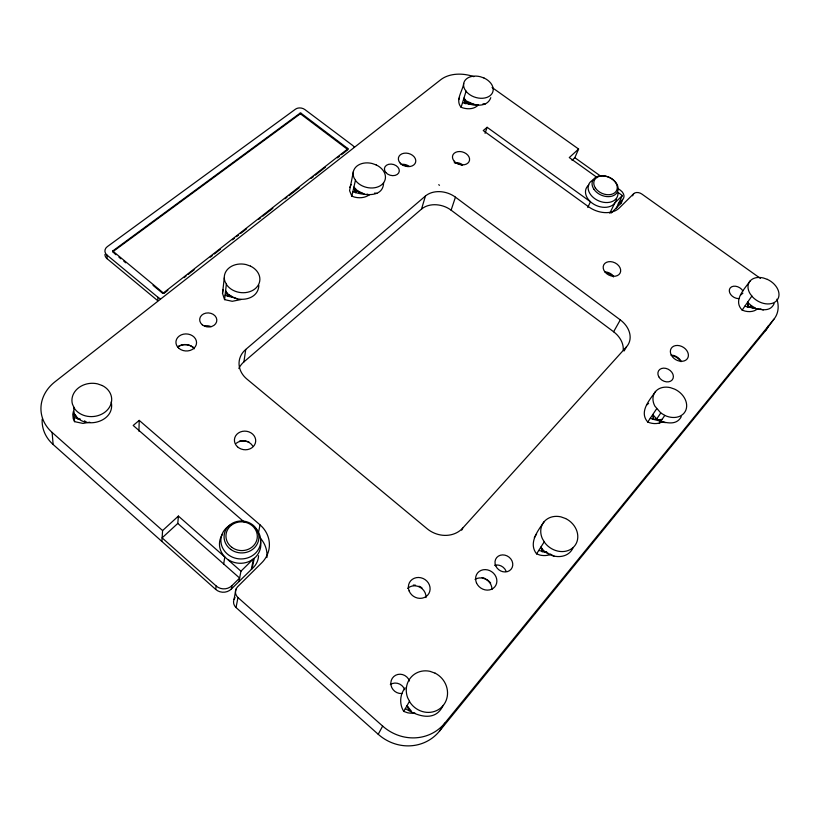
<?xml version="1.0" encoding="UTF-8"?>
<svg xmlns="http://www.w3.org/2000/svg" width="820" height="820" viewBox="0 0 820 820"><rect width="100%" height="100%" fill="white"/><g stroke="black" fill="none" stroke-linecap="round" stroke-linejoin="round"><path stroke-width="1.23" d="M463.689 83.445C462.716 91.02 454.936 100.122 461.096 107.266C466.703 109.542 474.401 109.634 478.572 104.632M138.928 431.207L139.215 420.383L260.053 524.892A29.315 26.937 3.4 0 1 261.672 562.868L237.636 586.71A8.149 7.657 1.7 0 0 237.974 597.554L236.037 607.538L378.215 734.279A44.444 41.892 49.5 0 0 439.448 731.184L765.429 330.767L773.926 319.205A35.444 25.533 30.7 0 0 776.919 299.167M653.519 415.525L657.742 419.912L660.889 421.131L664.805 415.412A17.927 13.909 32.5 0 0 685.92 409.959A17.927 13.909 32.5 0 0 674.747 389.182L670.442 387.665A17.927 13.909 32.5 0 0 654.842 406.074L660.787 412.952L656.892 418.692L653.376 419.389L653.519 415.525L652.812 414.5L653.376 419.389C662.263 421.275 675.536 427.62 681.307 416.621M354.117 147.036A6.765 5.002 13.3 0 0 352.508 145.325L304.927 109.603A6.703 4.869 11.3 0 0 295.559 109.121L107.287 246.666A7.646 5.955 1.4 0 0 107.01 255.092L157.911 297.26L157.758 300.714L107.051 258.659A7.616 5.945 1.3 0 1 104.96 254.384M162.832 292.555L163.908 292.576L348.029 148.707L301.002 113.221L300.079 113.17L112.719 251.002L162.832 292.555L162.79 293.427L153.043 285.37M163.908 292.576L163.857 293.447L167.895 290.29M383.606 182.87C383.094 198.512 362.932 195.252 352.846 191.644M161.888 541.436L162.585 530.571L178.391 516.077L240.947 571.181L238.979 581.472M353.41 171.462L349.576 190.66L351.821 196.144L354.691 197.148A16.103 12.156 13.9 0 0 369.717 194.483M177.786 523.427L239.635 578.079L231.998 585.613A11.131 10.373 -1 0 1 216.213 586.023L162.114 537.858L177.786 523.427L178.391 516.077M240.977 299.556L232.244 301.299L224.567 299.628L222.517 293.386L224.28 277.826M258.853 285.36C258.29 301.904 232.839 303.697 225.592 290.833L228.196 296.348L232.808 297.26M224.567 299.628L226.371 284.13M222.517 293.386L223.019 289.716M744.908 306.127L747.789 307.141L748.363 303.031L747.676 302.129L747.789 307.141C756.47 307.633 769.191 314.531 774.172 303.584M238.876 368.508A24.405 20.613 8.4 0 1 243.909 361.897L245.744 349.453L425.447 196.021A21.935 16.584 17.9 0 1 455.438 197.159L620.299 319.892A23.052 17.773 27.8 0 1 626.541 346.757L624.051 351.011M258.577 555.683A20.367 18.809 2.7 0 1 252.078 568.742L231.394 588.986A11.07 10.332 -1.4 0 1 215.68 589.395L216.213 586.023M223.686 563.924L224.823 556.913A20.695 19.014 3.4 0 1 222.609 534.035M113.098 250.612L113.078 252.345L113.109 251.514L299.925 114.093L300.079 113.17M347.834 149.609L300.848 114.134L301.002 113.221M231.394 588.986L231.998 585.613M234.048 599.328L235.955 589.242M73.431 411.261L72.785 414.459L73.257 418.753L74.538 421.644L82.974 423.417L89.739 422.218M258.331 533.266L260.053 524.892M251.34 569.234L253.493 558.83L240.947 571.181M252.078 568.742L254.241 558.328A20.695 19.014 3.4 0 0 260.473 540.903M347.475 149.23L347.67 148.328M347.741 149.035L347.547 149.937L341.489 154.662M351.821 196.144L355.47 180.215M544.183 521.643C537.91 530.663 528.07 543.035 536.577 553.879L539.939 555.078A19.065 16.338 35.4 0 0 549.297 554.874M243.909 361.897L421.5 209.11L425.447 196.021M461.096 107.266L466.088 91.184M623.241 349.986A22.734 17.671 28 0 0 613.616 331.772L451.113 210.166L455.438 197.159M485.071 133.332L487.121 127.305L590.451 201.74L587.766 207.501M490.78 97.693C486.67 109.152 471.408 104.57 462.511 102.715M458.759 99.568L459.528 97.6M572.022 160.289L574.841 157.696L578.592 149.035L492.082 87.484M349.802 187.452L351.083 184.52M609.752 213.241L614.826 202.94L622.359 195.508L617.409 192.044M622.359 195.508L616.291 208.229M611.125 213.056L620.607 203.667L622.688 199.496A8.508 6.109 24.2 0 0 620.381 190.219L618.311 188.743M461.68 530.171L462.726 528.09L626.541 346.757M632.599 195.826L633.665 193.725A6.211 4.428 24.9 0 1 641.855 194.053L760.406 278.4M378.215 734.279L382.663 726.089A45.151 42.435 47.8 0 0 444.891 723.035L773.926 319.205M613.616 331.772L620.299 319.892M414.858 712.969A20.9 19.639 47.6 0 1 407.427 712.723L403.737 711.401L409.498 701.295M225.08 295.251L228.196 296.348L229.046 294.872L232.798 296.942M750.074 281.024C744.58 288.999 732.649 300.407 742.161 310.093L745.031 311.098A16.297 11.746 30.7 0 0 757.577 308.72M573.159 547.555C567.44 560.921 547.463 558.328 540.933 547.022L542.122 551.675L546.93 552.178L538.74 550.476M655.59 391.447C649.737 399.893 638.636 411.773 647.749 422.044C652.525 424.135 658.234 424.217 662.837 421.634M443.107 705.415C435.338 722.451 417.349 716.188 405.357 708.552M534.332 537.612L536.577 533.974M536.577 553.879L544.255 541.794M405.141 687.908C399.75 694.437 399.227 704.267 403.737 711.401M439.448 731.184L444.891 723.035M647.749 422.044L656.666 408.739M659.28 423.151L661.853 419.399L657.742 419.912M742.161 310.093L751.868 296.061M361.968 193.11L359.929 193.243L353.891 187.103L355.736 192.659L357.264 190.681L364.838 194.237M465.196 103.658L467.205 101.342L474.308 104.601L469.04 104.242L463.935 98.133L465.196 103.658L464.468 98.912M633.665 193.725L619.346 207.931A22.909 16.523 23.7 0 1 588.606 206.784L483.246 130.564L487.121 127.305M618.178 203.954L622.688 199.496M578.592 149.035L569.275 157.573L597.268 177.602M139.215 420.383L133.199 425.457L244.155 521.991M646.765 404.926L648.62 403.358M740.48 295.169L742.91 293.17M184.049 277.672L186.068 276.094M188.087 274.515L194.135 269.79M210.289 257.172L212.308 255.594M214.327 254.015L220.375 249.29M232.49 239.829L234.51 238.251M236.529 236.672L238.548 235.094M240.567 233.515L246.625 228.79M258.73 219.329L260.75 217.751M262.769 216.172L272.865 208.29M284.97 198.819L286.99 197.251M289.009 195.672L299.105 187.78M311.21 178.319L313.23 176.741M315.249 175.172L325.345 167.28M337.461 157.819L339.48 156.241M254.241 558.328L250.5 560.839A20.695 19.014 3.4 0 1 228.339 559.773M469.04 104.242L470.557 103.289M359.929 193.243L360.81 192.823M299.925 114.093L300.848 114.134M747.789 307.141L751.571 305.85L755.322 308.033M402.015 693.443L401.472 693.535A9.942 9.379 45.3 0 1 390.996 685.151A9.942 9.379 45.3 0 1 397.833 674.45A9.942 9.379 45.3 0 1 409.498 680.959M738.81 298.562L738.42 298.603A7.769 5.596 30.3 0 1 729.718 292.771A7.769 5.596 30.3 0 1 733.51 286.231A7.769 5.596 30.3 0 1 742.879 290.915M482.949 103.843L485.235 104.078M80.237 419.01L77.695 418.723L74.077 413.331C82.728 430.766 115.845 422.341 111.192 401.954M374.607 193.048L376.892 193.438M472.761 104.068L478.173 105.185M759.341 309.447L751.776 307.674L751.571 305.85L748.363 303.031M759.976 308.832L763.348 309.981M660.889 421.131L665.225 422.669M650.27 418.292L653.376 419.389M74.302 417.513L77.695 418.723L77.582 417.944M367.042 194.084L369.051 194.832M233.884 297.404L237.164 298.798M550.046 553.92L554.197 556.247M660.787 412.952L664.805 415.412M574.841 157.696L600.711 176.177M438.71 184.705L439.489 185.289M114.052 253.144L116.01 254.753M118.931 257.172L120.878 258.782M123.799 261.201L125.757 262.81M84.552 420.803L86.325 422.31M473.816 76.67A32.482 22.888 17.5 0 0 440.688 79.765L54.96 381.812A42.466 35.568 -5.1 0 0 52.111 432.427L162.585 530.571M237.974 597.554L382.663 726.089M42.189 419.112A41.82 35.229 -5.6 0 0 53.136 444.501L215.68 589.395M547.78 552.977L549.472 554.566M407.724 707.045L409.067 709.884L407.007 705.671L411.435 711.227M74.579 414.469L77.695 418.723M226.115 291.817L228.196 296.348M354.424 187.964L355.736 192.659M541.641 548.211L542.122 551.675M52.111 432.427L53.136 444.501M73.718 406.986L74.538 421.644M107.01 255.092L107.051 258.659M605.303 271.902A9.051 6.806 26.1 0 1 613.339 275.991M475.046 579.391A10.906 9.727 36.5 0 1 486.25 579.586A10.906 9.727 36.5 0 1 491.969 589.508M178.176 346.901A10.209 8.477 3.3 0 1 194.196 348.838M454.249 162.719A8.671 6.396 18 0 1 462.623 164.779M236.037 607.538A8.015 7.564 0.6 0 1 235.053 597.585M768.258 325.981A34.983 25.41 30.9 0 1 765.429 330.767M236.17 443.343A10.527 9.235 6.1 0 1 252.632 445.854M407.581 588.381A10.988 10.076 32.4 0 1 419.625 587.028A10.988 10.076 32.4 0 1 426 597.585M400.959 164.41A8.774 6.529 15.8 0 1 409.457 166.491M671.098 355.121A9.471 7.226 31 0 1 680.969 361.036M494.521 565.308A9.122 8.046 36.1 0 1 506.001 570.976M204.662 325.919A8.466 6.97 5.1 0 1 211.068 326.708M462.726 528.09A25.85 22.755 27.6 0 1 427.056 528.695L246.902 379.065A24.764 20.787 8.7 0 1 245.744 349.453M421.5 209.11A21.658 16.503 17.9 0 1 451.113 210.166M390.32 684.526A9.778 9.256 47 0 1 404.711 689.692M160.402 298.654A7.687 6.17 3.1 0 1 157.911 297.26M455.274 163.241A10.65 7.862 18 0 1 462.213 165.343M606.246 272.619A11.121 8.374 26.1 0 1 613.524 276.924M402.353 164.943A10.783 8.036 15.8 0 1 407.745 166.265M672.246 355.593A11.634 8.887 31.1 0 1 681.03 361.681M482.139 577.567A13.397 11.951 36.7 0 1 485.378 578.715M486.393 579.268A13.397 11.951 36.7 0 1 490.678 583.122M413.29 585.07A13.489 12.372 32.5 0 1 415.576 585.234M418.917 586.177A13.489 12.372 32.5 0 1 421.962 587.899M239.45 441.139A12.925 11.357 6 0 1 249.229 442.236M177.52 346.757A12.536 10.424 3.2 0 1 194.34 348.09M255.45 528.387A19.936 18.286 3.6 0 1 253.144 555.15A19.936 18.286 3.6 0 1 224.239 550.65A19.936 18.286 3.6 0 1 231.076 524.595M259.571 537.305A28.854 26.65 2.7 0 1 266.9 557.579M588.873 184.941A16.174 11.665 23.7 0 0 592.327 203.257A16.174 11.665 23.7 0 0 614.549 203.391L615.902 201.136A16.174 11.665 23.7 0 0 616.507 198.573M617.931 192.392A15.559 11.193 23.7 0 1 597.165 200.131A15.559 11.193 23.7 0 1 593.711 179.652M621.806 201.607A8.477 6.099 24.2 0 1 620.607 203.667M483.964 77.992L480.253 76.701A15.18 10.609 17.8 0 0 464.684 89.185L466.631 91.963A15.18 10.609 17.8 0 0 490.165 95.622A15.18 10.609 17.8 0 0 483.964 77.992M767.387 279.394L763.399 278A16.615 11.828 30.8 0 0 750.085 293.714L752.565 296.963A16.615 11.828 30.8 0 0 776.96 300.335A16.615 11.828 30.8 0 0 767.387 279.394M376.113 164.892L372.116 163.487A16.38 12.269 14.3 0 0 354.076 177.971L356.013 181.087A16.38 12.269 14.3 0 0 381.648 184.787A16.38 12.269 14.3 0 0 376.113 164.892M250.469 266.121L246.164 264.593A17.866 14.299 7.8 0 0 224.998 281.578L226.904 285.114A17.866 14.299 7.8 0 0 255.03 288.835A17.866 14.299 7.8 0 0 250.469 266.121M565.605 518.537L560.921 516.866A19.485 16.564 35.8 0 0 542.399 538.73L544.982 542.973A19.485 16.564 35.8 0 0 574.41 546.212A19.485 16.564 35.8 0 0 565.605 518.537M102.264 385.533L97.57 383.873A19.895 16.646 -4.3 0 0 72.416 404.065L74.23 408.124A19.895 16.646 -4.3 0 0 105.38 411.814A19.895 16.646 -4.3 0 0 102.264 385.533M435.123 673.169L429.987 671.334A21.422 19.977 47.9 0 0 407.632 697.707L410.226 702.678A21.422 19.977 47.9 0 0 443.015 705.702A21.422 19.977 47.9 0 0 435.123 673.169M605.119 272.158A9.153 6.837 25.9 0 0 620.104 273.08A9.153 6.837 25.9 0 0 610.562 261.641A9.153 6.837 25.9 0 0 605.119 272.158M454.229 161.232A8.764 6.416 18 0 0 468.948 161.837A8.764 6.416 18 0 0 459.897 151.536A8.764 6.416 18 0 0 454.229 161.232M476.461 582.825A11.049 9.809 36 0 0 494.767 586.884A11.049 9.809 36 0 0 487.49 569.88A11.049 9.809 36 0 0 476.461 582.825M179.026 348.428A10.332 8.538 3.5 0 0 196.236 344.759A10.332 8.538 3.5 0 0 183.444 334.181A10.332 8.538 3.5 0 0 179.026 348.428M237.482 446.797A10.66 9.307 6.4 0 0 255.327 443.2A10.66 9.307 6.4 0 0 242.392 431.361A10.66 9.307 6.4 0 0 237.482 446.797M400.027 162.934A8.866 6.56 15.8 0 0 415.043 163.549A8.866 6.56 15.8 0 0 406.136 153.114A8.866 6.56 15.8 0 0 400.027 162.934M409.129 590.943A11.131 10.158 31.9 0 0 427.753 595.064A11.131 10.158 31.9 0 0 420.844 577.751A11.131 10.158 31.9 0 0 409.129 590.943M671.436 355.357A9.584 7.257 30.9 0 0 687.068 359.047A9.584 7.257 30.9 0 0 679.636 345.732A9.584 7.257 30.9 0 0 671.436 355.357M202.314 324.833A8.589 7.021 5.3 0 0 216.582 321.881A8.589 7.021 5.3 0 0 205.861 313.117A8.589 7.021 5.3 0 0 202.314 324.833M385.8 172.497A7.575 5.648 15.3 0 0 398.653 173.01A7.575 5.648 15.3 0 0 391.109 164.072A7.575 5.648 15.3 0 0 385.8 172.497M495.741 565.851A9.256 8.118 35.6 0 0 511.055 569.285A9.256 8.118 35.6 0 0 504.874 555.13A9.256 8.118 35.6 0 0 495.741 565.851M658.778 376.759A8.22 6.324 31.3 0 0 672.205 379.916A8.22 6.324 31.3 0 0 665.901 368.375A8.22 6.324 31.3 0 0 658.778 376.759M230.645 549.349A17.425 15.959 3.8 0 0 258.72 539.509A17.425 15.959 3.8 0 0 235.104 522.043A17.425 15.959 3.8 0 0 230.645 549.349M231.855 547.36A15.703 14.381 3.9 0 0 257.152 538.514A15.703 14.381 3.9 0 0 235.883 522.77A15.703 14.381 3.9 0 0 231.855 547.36M593.885 189.215A13.591 9.737 23.6 0 0 616.486 193.366A13.591 9.737 23.6 0 0 604.934 176.023A13.591 9.737 23.6 0 0 593.885 189.215M595.412 188.026A12.238 8.774 23.6 0 0 615.769 191.777A12.238 8.774 23.6 0 0 605.365 176.156A12.238 8.774 23.6 0 0 595.412 188.026"/></g></svg>
